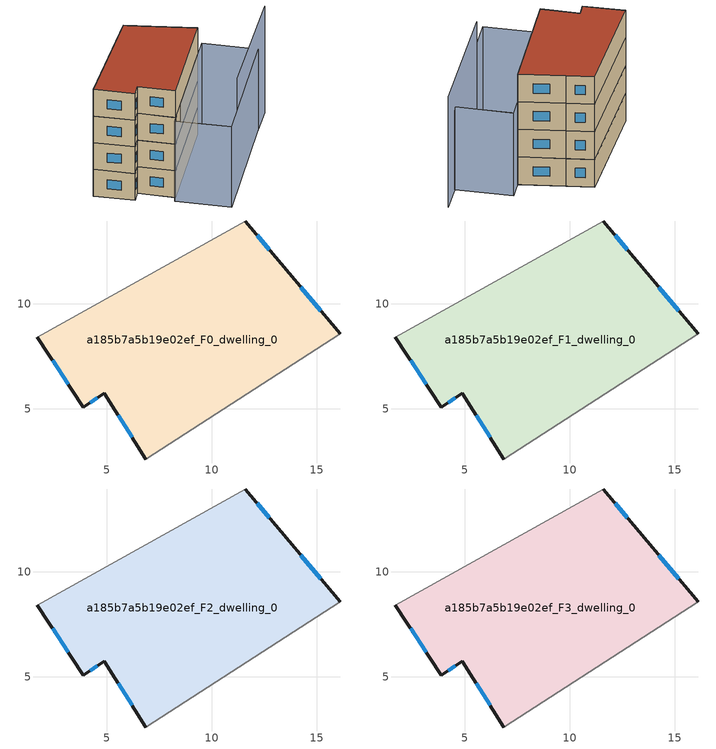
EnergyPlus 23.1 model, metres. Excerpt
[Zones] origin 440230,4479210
a185b7a5b19e02ef_F0_dwelling_0
 floor ground (EU_floor_Construction): 16.12,8.56 13.31,11.91 11.61,13.95 1.67,8.41 3.87,5.07 4.87,5.74 6.85,2.6 z0
 wall outside (EU_wall_Construction): 11.61,13.95 13.31,11.91 16.12,8.56 / 6.85,2.6 4.87,5.74 3.87,5.07 1.67,8.41 z0:3
 wall adiabatic (EU_wall_Construction): 1.67,8.41 11.61,13.95 / 16.12,8.56 6.85,2.6 z0:3
 window (EU_Window_Construction): 12.17,13.27 12.75,12.58 / 14.24,10.8 15.19,9.67 / 6.19,3.64 5.52,4.7 / 4.54,5.51 4.2,5.29 / 3.14,6.17 2.4,7.3 z0.99:2.01
a185b7a5b19e02ef_F1_dwelling_0
 floor to a185b7a5b19e02ef_F0_dwelling_0 (EU_floor_Construction): 16.12,8.56 13.31,11.91 11.61,13.95 1.67,8.41 3.87,5.07 4.87,5.74 6.85,2.6 z3
 wall outside (EU_wall_Construction): 11.61,13.95 13.31,11.91 16.12,8.56 / 6.85,2.6 4.87,5.74 3.87,5.07 1.67,8.41 z3:6
 wall adiabatic (EU_wall_Construction): 1.67,8.41 11.61,13.95 / 16.12,8.56 6.85,2.6 z3:6
 window (EU_Window_Construction): 12.17,13.27 12.75,12.58 / 14.24,10.8 15.19,9.67 / 6.19,3.64 5.52,4.7 / 4.54,5.51 4.2,5.29 / 3.14,6.17 2.4,7.3 z3.99:5.01
a185b7a5b19e02ef_F2_dwelling_0
 floor to a185b7a5b19e02ef_F1_dwelling_0 (EU_floor_Construction): 16.12,8.56 13.31,11.91 11.61,13.95 1.67,8.41 3.87,5.07 4.87,5.74 6.85,2.6 z6
 wall outside (EU_wall_Construction): 11.61,13.95 13.31,11.91 16.12,8.56 / 6.85,2.6 4.87,5.74 3.87,5.07 1.67,8.41 z6:9
 wall adiabatic (EU_wall_Construction): 1.67,8.41 11.61,13.95 / 16.12,8.56 6.85,2.6 z6:9
 window (EU_Window_Construction): 12.17,13.27 12.75,12.58 / 14.24,10.8 15.19,9.67 / 6.19,3.64 5.52,4.7 / 4.54,5.51 4.2,5.29 / 3.14,6.17 2.4,7.3 z6.99:8.01
a185b7a5b19e02ef_F3_dwelling_0
 floor to a185b7a5b19e02ef_F2_dwelling_0 (EU_floor_Construction): 16.12,8.56 13.31,11.91 11.61,13.95 1.67,8.41 3.87,5.07 4.87,5.74 6.85,2.6 z9
 wall outside (EU_wall_Construction): 11.61,13.95 13.31,11.91 16.12,8.56 / 6.85,2.6 4.87,5.74 3.87,5.07 1.67,8.41 z9:12
 wall adiabatic (EU_wall_Construction): 1.67,8.41 11.61,13.95 / 16.12,8.56 6.85,2.6 z9:12
 window (EU_Window_Construction): 12.17,13.27 12.75,12.58 / 14.24,10.8 15.19,9.67 / 6.19,3.64 5.52,4.7 / 4.54,5.51 4.2,5.29 / 3.14,6.17 2.4,7.3 z9.99:11.01
 roof outside (EU_roof_Construction): 13.31,11.91 16.12,8.56 6.85,2.6 4.87,5.74 3.87,5.07 1.67,8.41 11.61,13.95 z12
shading: 12.39,-0.09 23.15,6.55 z0:12; 6.34,2.27 17.72,9.59 / 17.72,9.59 20.67,5.02 / 20.67,5.02 9.28,-2.3 / 9.28,-2.3 6.34,2.27 z0:9
[Building]
EU S2 Campaign: North Axis=0; Terrain=City; Solar Distribution=FullExterior
[Site:Location]
Madrid: Latitude=40.5; Longitude=-3.5; Time Zone=1; Elevation=609
[SizingPeriod:WeatherFileDays]
AnnualSizingPeriod: Begin Month=1; Begin Day of Month=1; End Month=12; End Day of Month=31; Day of Week for Start Day=Monday; Use Weather File Daylight Saving Period=No; Use Weather File Rain and Snow Indicators=No
[MATERIAL]
EU_InternalMass_Material: Roughness=MediumRough; Thickness=0.1; Conductivity=1; Density=1800; Specific Heat=900; Thermal Absorptance=0.9; Solar Absorptance=0.7; Visible Absorptance=0.7
[MATERIAL:NOMASS] Roughness=MediumRough; Thermal Absorptance=0.9; Solar Absorptance=0.7; Visible Absorptance=0.7
Name | Thermal Resistance
EU_wall_NoMass | 0.609216
EU_roof_NoMass | 0.513268
EU_floor_NoMass | 0.568163
[WINDOWMATERIAL:SIMPLEGLAZINGSYSTEM]
EU_Window_SimpleGlazing: UFactor=5.50606; Solar Heat Gain Coefficient=0.85; Visible Transmittance=0.85
[CONSTRUCTION]
EU_wall_Construction: EU_wall_NoMass
EU_roof_Construction: EU_roof_NoMass
EU_floor_Construction: EU_floor_NoMass
EU_InternalMass_Construction: EU_InternalMass_Material
EU_Window_Construction: EU_Window_SimpleGlazing
[ZONE] Type=1; Multiplier=1; Ceiling Height=autocalculate; Floor Area=autocalculate; Part of Total Floor Area=Yes
Name | Volume
a185b7a5b19e02ef_F0_dwelling_0 | 245.052
a185b7a5b19e02ef_F1_dwelling_0; a185b7a5b19e02ef_F2_dwelling_0; a185b7a5b19e02ef_F3_dwelling_0 | 245.05
[INTERNALMASS] Construction=EU_InternalMass_Construction; Surface Area=81.6835
Name | Zone or ZoneList
a185b7a5b19e02ef_F0_dwelling_0_EU_InternalMass | a185b7a5b19e02ef_F0_dwelling_0
a185b7a5b19e02ef_F1_dwelling_0_EU_InternalMass | a185b7a5b19e02ef_F1_dwelling_0
a185b7a5b19e02ef_F2_dwelling_0_EU_InternalMass | a185b7a5b19e02ef_F2_dwelling_0
a185b7a5b19e02ef_F3_dwelling_0_EU_InternalMass | a185b7a5b19e02ef_F3_dwelling_0
[OTHEREQUIPMENT] Fuel Type=Electricity; Design Level Calculation Method=Watts/Area; Power per Zone Floor Area=1; Fraction Latent=0; Fraction Radiant=0; Fraction Lost=0; Carbon Dioxide Generation Rate=0; EndUse Subcategory=EU_Step8_InternalGains
Name | Zone or ZoneList or Space or SpaceList | Schedule
EU_Step8_InternalGain_a185b7a5b19e02ef_F0_dwelling_0_f000 | a185b7a5b19e02ef_F0_dwelling_0 | EU_Step8_GainSchedule_a185b7a5b19e02ef_F0_dwelling_0_f000
EU_Step8_InternalGain_a185b7a5b19e02ef_F1_dwelling_0_f000 | a185b7a5b19e02ef_F1_dwelling_0 | EU_Step8_GainSchedule_a185b7a5b19e02ef_F1_dwelling_0_f000
EU_Step8_InternalGain_a185b7a5b19e02ef_F2_dwelling_0_f000 | a185b7a5b19e02ef_F2_dwelling_0 | EU_Step8_GainSchedule_a185b7a5b19e02ef_F2_dwelling_0_f000
EU_Step8_InternalGain_a185b7a5b19e02ef_F3_dwelling_0_f000 | a185b7a5b19e02ef_F3_dwelling_0 | EU_Step8_GainSchedule_a185b7a5b19e02ef_F3_dwelling_0_f000
[ZONEVENTILATION:DESIGNFLOWRATE] Schedule=EU_AlwaysOn; Design Flow Rate Calculation Method=AirChanges/Hour; Air Changes per Hour=0.752966; Ventilation Type=Natural; Fan Pressure Rise=0; Fan Total Efficiency=1; Constant Term Coefficient=1; Temperature Term Coefficient=0; Velocity Term Coefficient=0; Velocity Squared Term Coefficient=0; Minimum Indoor Temperature=-100; Maximum Indoor Temperature=100; Delta Temperature=-100; Minimum Outdoor Temperature=-100; Maximum Outdoor Temperature=100; Maximum Wind Speed=40
Name | Zone or ZoneList or Space or SpaceList
EU_ConstantAir_a185b7a5b19e02ef_F0_dwelling_0 | a185b7a5b19e02ef_F0_dwelling_0
EU_ConstantAir_a185b7a5b19e02ef_F1_dwelling_0 | a185b7a5b19e02ef_F1_dwelling_0
EU_ConstantAir_a185b7a5b19e02ef_F2_dwelling_0 | a185b7a5b19e02ef_F2_dwelling_0
EU_ConstantAir_a185b7a5b19e02ef_F3_dwelling_0 | a185b7a5b19e02ef_F3_dwelling_0
[HVACTEMPLATE:THERMOSTAT] Constant Heating Setpoint=20; Constant Cooling Setpoint=50
EU_HeatOnly_a185b7a5b19e02ef_F0_dwelling_0; EU_HeatOnly_a185b7a5b19e02ef_F1_dwelling_0; EU_HeatOnly_a185b7a5b19e02ef_F2_dwelling_0; EU_HeatOnly_a185b7a5b19e02ef_F3_dwelling_0
[HVACTEMPLATE:ZONE:IDEALLOADSAIRSYSTEM] System Availability Schedule=EU_AlwaysOn; Maximum Heating Supply Air Temperature=50; Minimum Cooling Supply Air Temperature=13; Maximum Heating Supply Air Humidity Ratio=0.0156; Minimum Cooling Supply Air Humidity Ratio=0.0077; Heating Limit=NoLimit; Cooling Limit=NoLimit; Heating Availability Schedule=EU_AlwaysOn; Cooling Availability Schedule=EU_CoolingOff; Dehumidification Control Type=ConstantSensibleHeatRatio; Cooling Sensible Heat Ratio=0.7; Dehumidification Setpoint=60; Humidification Control Type=None; Humidification Setpoint=30; Outdoor Air Method=None; Outdoor Air Flow Rate per Person=0.00944; Outdoor Air Flow Rate per Zone Floor Area=0; Outdoor Air Flow Rate per Zone=0; Demand Controlled Ventilation Type=None; Outdoor Air Economizer Type=NoEconomizer; Heat Recovery Type=None; Sensible Heat Recovery Effectiveness=0.7; Latent Heat Recovery Effectiveness=0.65
Name | Template Thermostat
a185b7a5b19e02ef_F0_dwelling_0 | EU_HeatOnly_a185b7a5b19e02ef_F0_dwelling_0
a185b7a5b19e02ef_F1_dwelling_0 | EU_HeatOnly_a185b7a5b19e02ef_F1_dwelling_0
a185b7a5b19e02ef_F2_dwelling_0 | EU_HeatOnly_a185b7a5b19e02ef_F2_dwelling_0
a185b7a5b19e02ef_F3_dwelling_0 | EU_HeatOnly_a185b7a5b19e02ef_F3_dwelling_0
[SIZING:ZONE] Zone Cooling Design Supply Air Temperature Input Method=SupplyAirTemperature; Zone Cooling Design Supply Air Temperature=13; Zone Heating Design Supply Air Temperature Input Method=SupplyAirTemperature; Zone Heating Design Supply Air Temperature=50; Zone Cooling Design Supply Air Humidity Ratio=0.008; Zone Heating Design Supply Air Humidity Ratio=0.008; Cooling Design Air Flow Method=DesignDay; Cooling Design Air Flow Rate=0; Cooling Minimum Air Flow per Zone Floor Area=0.000762; Cooling Minimum Air Flow=0; Cooling Minimum Air Flow Fraction=0.2; Heating Design Air Flow Method=DesignDay; Heating Design Air Flow Rate=0; Heating Maximum Air Flow per Zone Floor Area=0.002032; Heating Maximum Air Flow=0.141576; Heating Maximum Air Flow Fraction=0.3; Account for Dedicated Outdoor Air System=No; Dedicated Outdoor Air System Control Strategy=NeutralSupplyAir; Dedicated Outdoor Air Low Setpoint Temperature for Design=autosize; Dedicated Outdoor Air High Setpoint Temperature for Design=autosize; Zone Load Sizing Method=Sensible Load Only No Latent Load; Zone Latent Cooling Design Supply Air Humidity Ratio Input Method=HumidityRatioDifference; Zone Cooling Design Supply Air Humidity Ratio Difference=0.005; Zone Latent Heating Design Supply Air Humidity Ratio Input Method=HumidityRatioDifference; Zone Humidification Design Supply Air Humidity Ratio Difference=0.005
a185b7a5b19e02ef_F0_dwelling_0; a185b7a5b19e02ef_F1_dwelling_0; a185b7a5b19e02ef_F2_dwelling_0; a185b7a5b19e02ef_F3_dwelling_0
[SCHEDULE:CONSTANT]
Name | Hourly Value
EU_AlwaysOn | 1
EU_CoolingOff | 0
[SCHEDULE:FILE] Column Number=1; Rows to Skip at Top=0; Number of Hours of Data=8760; Column Separator=Comma; Interpolate to Timestep=No; Minutes per Item=60; Adjust Schedule for Daylight Savings=Yes
Name | File
EU_Step8_GainSchedule_a185b7a5b19e02ef_F0_dwelling_0_f000 | ../../schedules/a185b7a5b19e02ef/a185b7a5b19e02ef_F0_dwelling_0_f000_gain.csv
EU_Step8_GainSchedule_a185b7a5b19e02ef_F1_dwelling_0_f000 | ../../schedules/a185b7a5b19e02ef/a185b7a5b19e02ef_F1_dwelling_0_f000_gain.csv
EU_Step8_GainSchedule_a185b7a5b19e02ef_F2_dwelling_0_f000 | ../../schedules/a185b7a5b19e02ef/a185b7a5b19e02ef_F2_dwelling_0_f000_gain.csv
EU_Step8_GainSchedule_a185b7a5b19e02ef_F3_dwelling_0_f000 | ../../schedules/a185b7a5b19e02ef/a185b7a5b19e02ef_F3_dwelling_0_f000_gain.csv
